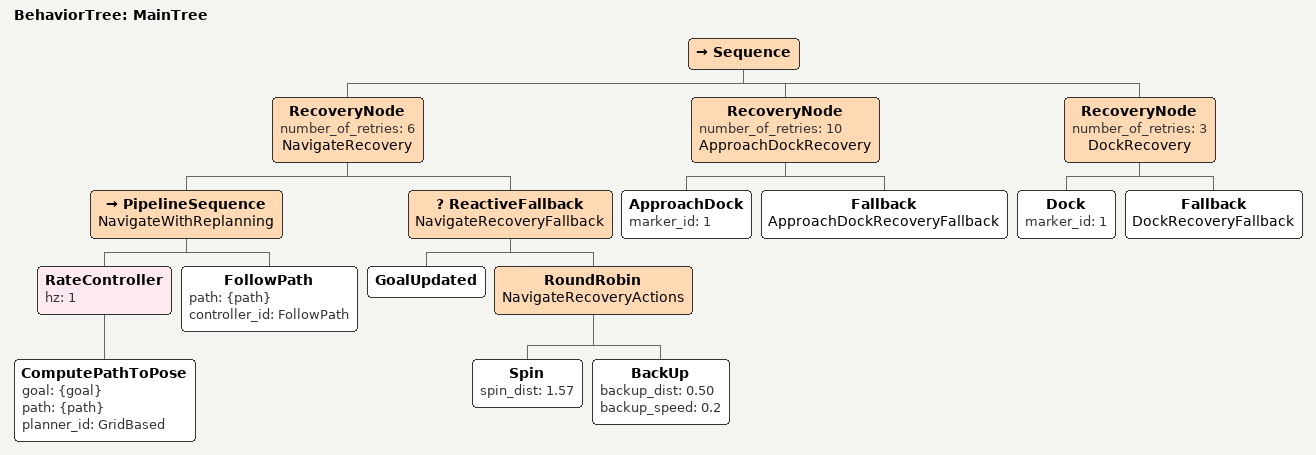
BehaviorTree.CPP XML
<root main_tree_to_execute="MainTree">
  <BehaviorTree ID="MainTree">

    <!-- Docking behavior tree -->

    <Sequence> <!-- Navigate to goal -> approach dock -> dock -->

      <!-- Navigate to goal -->
      <RecoveryNode number_of_retries="6" name="NavigateRecovery">

        <!-- Planning and following path -->
        <PipelineSequence name="NavigateWithReplanning">
          <RateController hz="1">
            <ComputePathToPose goal="{goal}" path="{path}" planner_id="GridBased"/>
          </RateController>
          <FollowPath path="{path}" controller_id="FollowPath"/>
        </PipelineSequence>

        <!-- Recovery -->
        <ReactiveFallback name="NavigateRecoveryFallback">
          <GoalUpdated/>
          <RoundRobin name="NavigateRecoveryActions">
            <Spin spin_dist="1.57"/>
            <BackUp backup_dist="0.50" backup_speed="0.2"/>
          </RoundRobin>
        </ReactiveFallback>

      </RecoveryNode>

      <!-- Approach dock -->
      <RecoveryNode number_of_retries="10" name="ApproachDockRecovery">

        <!-- Approach action-->
        <ApproachDock marker_id="1"/>

        <!-- Recovery -->
        <Fallback name="ApproachDockRecoveryFallback">
          <!-- What should the robot do when it lost sight of the marker? -->
        </Fallback>

      </RecoveryNode>

      <!-- Dock -->
      <RecoveryNode number_of_retries="3" name="DockRecovery">

        <!-- Dock action-->
        <Dock marker_id="1"/>

        <!-- Recovery -->
        <Fallback name="DockRecoveryFallback">
          <!-- What should the robot do when it lost sight of the marker? -->
        </Fallback>

      </RecoveryNode>

    </Sequence>
  </BehaviorTree>
</root>
